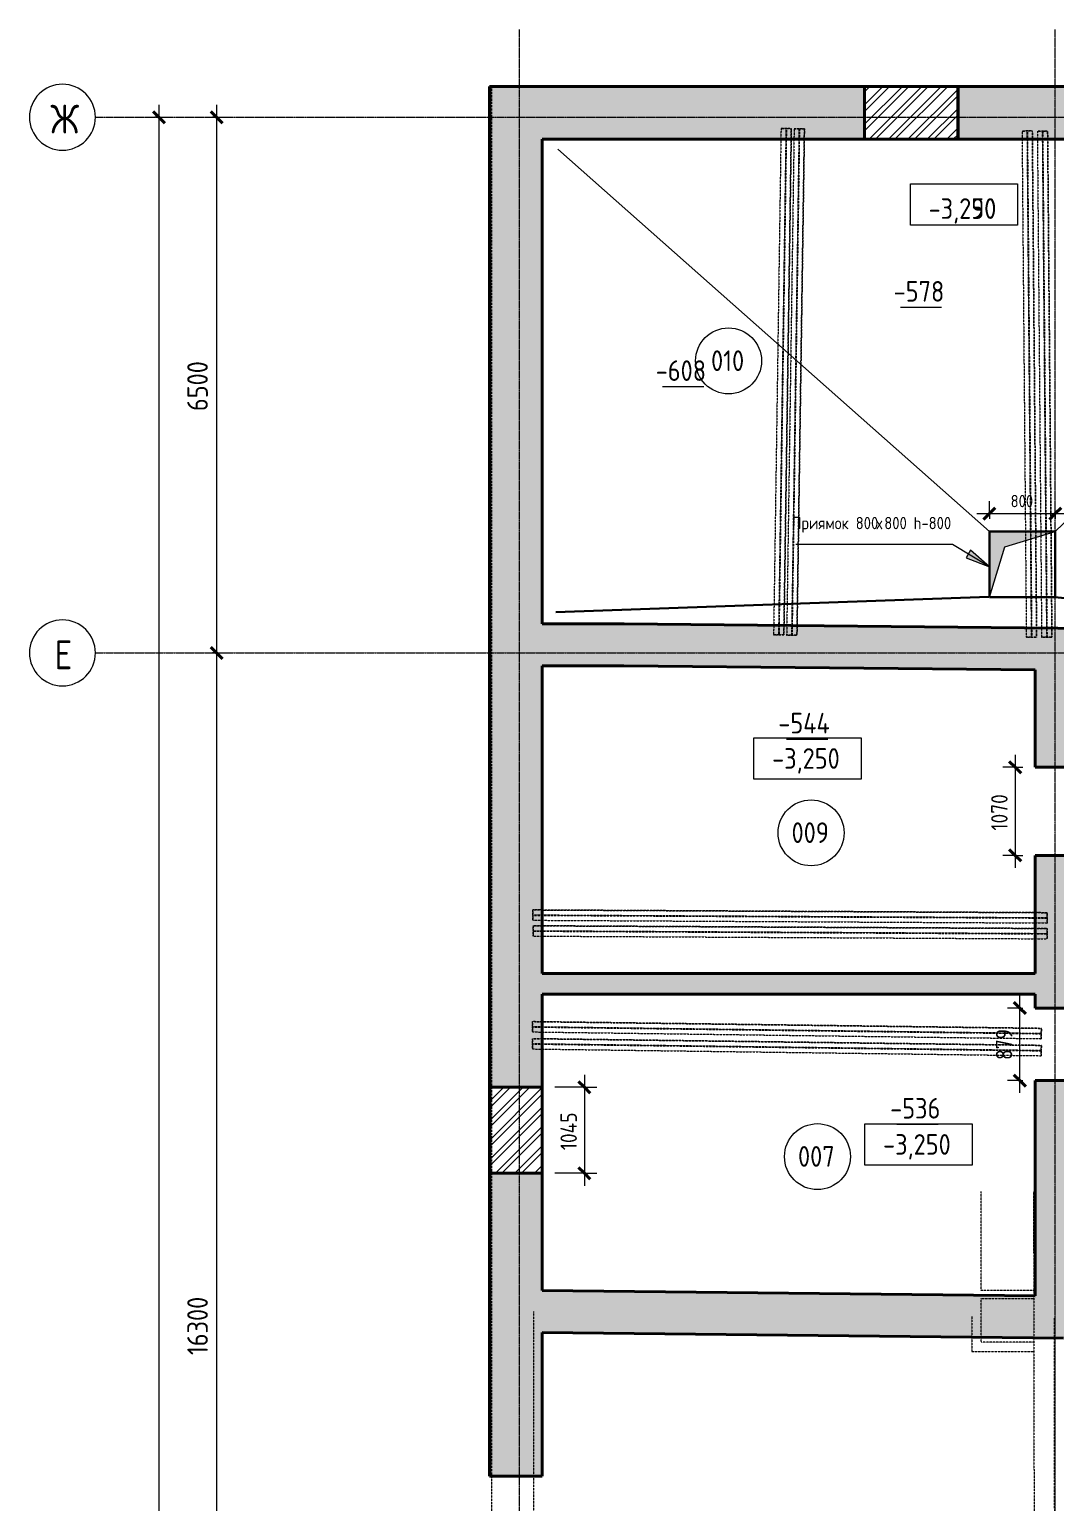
# Model space of a CAD drawing. Header units: millimetres. Extents: x -11886 to 71589, y -4690 to 48120.
# Drawn here: x -11886 to 563, y 26547 to 44422 of the extents above; entities that cross this region are included whole.
import ezdxf

# ---------------------------------------------------------------- set-up
doc = ezdxf.new("R2010")
doc.units = ezdxf.units.MM
doc.linetypes.add('ADSK_Линия сетки', pattern=[25, 20, -2.5, 0, -2.5])
doc.linetypes.add('ADSK_Сверху', pattern=[4.5, 3, -1.5])
for name, color, linetype, lineweight in [('Аннотация', 7, 'Continuous', 20), ('Каркас', 7, 'Continuous', 18), ('Марки', 7, 'Continuous', 20), ('Марки помещений', 7, 'Continuous', 20), ('Оси', 7, 'Continuous', 9), ('Отметки', 7, 'Continuous', 9), ('Размеры', 7, 'Continuous', 9), ('Размеры-100', 7, 'Continuous', 9), ('Стены внутренние', 250, 'Continuous', 18), ('Стены наружные', 250, 'Continuous', 18), ('Узлы', 7, 'Continuous', 18)]:
    doc.layers.add(name, color=color, linetype=linetype, lineweight=lineweight)
doc.layers.add('Линии', color=7, linetype='Continuous', lineweight=9, true_color=0x00a600)
doc.styles.add('GOST Common', font='GOST_Common.ttf', dxfattribs={"width": 0.9, "height": 350})
doc.styles.add('GOST Common_1', font='GOST_Common.ttf', dxfattribs={"width": 0.9, "height": 250})
doc.styles.add('GOST Common_2', font='GOST_Common.ttf', dxfattribs={"width": 0.9, "height": 200})
doc.styles.add('GOST Common_3', font='GOST_Common.ttf', dxfattribs={"width": 0.9, "height": 150})
doc.dimstyles.new('ADSK_Основной_1_5_мм_Синий', dxfattribs={"dimscale": 304.8, "dimtxt": 150.857249, "dimasz": 0.463911, "dimexe": 0.492126, "dimexo": 0.492126, "dimgap": 0.098425, "dimtad": 1, "dimdec": 0, "dimdsep": 46, "dimtxsty": 'GOST Common_3', "dimblk1": 'OBLIQUE', "dimblk2": 'OBLIQUE', "dimsah": 1, "dimcen": 0.09, "dimdle": 0.492126, "dimazin": 2, "dimtfac": 1, "dimtdec": 4, "dimtix": 1, "dimtmove": 0, "dimatfit": 3, "dimfxl": 1, "dimtvp": 1, "dimtolj": 1, "dimtzin": 0, "dimlwd": 20, "dimlwe": 20, "dimarcsym": 2})
doc.dimstyles.new('ADSK_Основной_2_5_мм', dxfattribs={"dimscale": 304.8, "dimtxt": 251.428749, "dimasz": 0.463911, "dimexe": 0.492126, "dimexo": 0.492126, "dimgap": 0.098425, "dimtad": 1, "dimdec": 1, "dimrnd": 0.1, "dimdsep": 46, "dimtxsty": 'GOST Common_1', "dimblk1": 'OBLIQUE', "dimblk2": 'OBLIQUE', "dimsah": 1, "dimcen": 0.09, "dimdle": 0.492126, "dimazin": 2, "dimtfac": 1, "dimtdec": 4, "dimtix": 1, "dimtmove": 0, "dimatfit": 3, "dimfxl": 1, "dimtvp": 1, "dimtfill": 1, "dimtolj": 1, "dimtzin": 0, "dimlwd": 20, "dimlwe": 20, "dimarcsym": 2})
doc.dimstyles.new('ADSK_Основной_2_мм_Округление_до_1_мм', dxfattribs={"dimscale": 304.8, "dimtxt": 201.142999, "dimasz": 0.463911, "dimexe": 0.492126, "dimexo": 0.492126, "dimgap": 0.098425, "dimtad": 1, "dimdec": 0, "dimdsep": 46, "dimtxsty": 'GOST Common_2', "dimblk1": 'OBLIQUE', "dimblk2": 'OBLIQUE', "dimsah": 1, "dimcen": 0.09, "dimdle": 0.492126, "dimazin": 2, "dimtfac": 1, "dimtdec": 4, "dimtix": 1, "dimtmove": 0, "dimatfit": 3, "dimfxl": 1, "dimtvp": 1, "dimtolj": 1, "dimtzin": 0, "dimlwd": 20, "dimlwe": 20, "dimarcsym": 2})
pattern_1 = [(45, (0, 0), (-117.8655, 117.8655), []), (45, (78.58, 0), (-117.8655, 117.8655), [])]

# ---------------------------------------------------------------- blocks, each defined once
blk = doc.blocks.new('Типовая двутавровая балка _АСТО 20-93_ Балки - 27А-780858-00 План подвала кладочный')
at = {"layer": 'Каркас', "color": 253, "linetype": 'ADSK_Сверху', "true_color": 0xaaaaaa}
for p, q in [((-3119.5, 62.5), (-3119.5, -62.5)), ((-3119.5, 62.5), (3119.5, 62.5)), ((3119.5, -62.5), (3119.5, 62.5)), ((-3119.5, -62.5), (3119.5, -62.5))]:
    blk.add_line(p, q, dxfattribs=at)
at = {"layer": 'Каркас', "color": 253, "linetype": 'ADSK_Сверху', "true_color": 0xb2b2b2}
for p, q in [((-3119.5, 62.5), (-3119.5, 3)), ((-3119.5, 3), (-3119.5, 62.5)), ((3119.5, 62.5), (-3119.5, 62.5)), ((-3119.5, 62.5), (3119.5, 62.5)), ((-3119.5, 3), (3119.5, 3)), ((-3119.5, 3), (3119.5, 3)), ((3119.5, 62.5), (3119.5, 3)), ((3119.5, 3), (3119.5, 62.5)), ((-3119.5, -62.5), (-3119.5, -3)), ((-3119.5, -3), (-3119.5, -62.5)), ((-3119.5, -3), (3119.5, -3)), ((-3119.5, -3), (3119.5, -3)), ((-3119.5, -62.5), (3119.5, -62.5)), ((-3119.5, -62.5), (3119.5, -62.5)), ((3119.5, -62.5), (3119.5, -3)), ((3119.5, -3), (3119.5, -62.5))]:
    blk.add_line(p, q, dxfattribs=at)
blk = doc.blocks.new('Типовая двутавровая балка _АСТО 20-93_ Балки - 27А-V1-00 План подвала кладочный')
at = {"layer": 'Каркас', "color": 253, "linetype": 'ADSK_Сверху', "true_color": 0xaaaaaa}
for p, q in [((-3119.5, 62.5), (-3119.5, -62.5)), ((-3119.5, 62.5), (3119.5, 62.5)), ((3119.5, -62.5), (3119.5, 62.5)), ((-3119.5, -62.5), (3119.5, -62.5))]:
    blk.add_line(p, q, dxfattribs=at)
at = {"layer": 'Каркас', "color": 253, "linetype": 'ADSK_Сверху', "true_color": 0xb2b2b2}
for p, q in [((-3119.5, 62.5), (-3119.5, 3)), ((-3119.5, 3), (-3119.5, 62.5)), ((3119.5, 62.5), (-3119.5, 62.5)), ((-3119.5, 62.5), (3119.5, 62.5)), ((-3119.5, 3), (3119.5, 3)), ((-3119.5, 3), (3119.5, 3)), ((3119.5, 62.5), (3119.5, 3)), ((3119.5, 3), (3119.5, 62.5)), ((-3119.5, -62.5), (-3119.5, -3)), ((-3119.5, -3), (-3119.5, -62.5)), ((-3119.5, -3), (3119.5, -3)), ((-3119.5, -3), (3119.5, -3)), ((-3119.5, -62.5), (3119.5, -62.5)), ((-3119.5, -62.5), (3119.5, -62.5)), ((3119.5, -62.5), (3119.5, -3)), ((3119.5, -3), (3119.5, -62.5))]:
    blk.add_line(p, q, dxfattribs=at)
blk = doc.blocks.new('Типовая двутавровая балка _АСТО 20-93_ Балки - 27А-781068-00 План подвала кладочный')
at = {"layer": 'Каркас', "color": 253, "linetype": 'ADSK_Сверху', "true_color": 0xaaaaaa}
for p, q in [((-3086.5, 62.5), (-3086.5, -62.5)), ((-3086.5, 62.5), (3086.5, 62.5)), ((3086.5, -62.5), (3086.5, 62.5)), ((-3086.5, -62.5), (3086.5, -62.5))]:
    blk.add_line(p, q, dxfattribs=at)
at = {"layer": 'Каркас', "color": 253, "linetype": 'ADSK_Сверху', "true_color": 0xb2b2b2}
for p, q in [((-3086.5, 62.5), (-3086.5, 3)), ((-3086.5, 3), (-3086.5, 62.5)), ((3086.5, 62.5), (-3086.5, 62.5)), ((-3086.5, 62.5), (3086.5, 62.5)), ((-3086.5, 3), (3086.5, 3)), ((-3086.5, 3), (3086.5, 3)), ((3086.5, 62.5), (3086.5, 3)), ((3086.5, 3), (3086.5, 62.5)), ((-3086.5, -62.5), (-3086.5, -3)), ((-3086.5, -3), (-3086.5, -62.5)), ((-3086.5, -3), (3086.5, -3)), ((-3086.5, -3), (3086.5, -3)), ((-3086.5, -62.5), (3086.5, -62.5)), ((-3086.5, -62.5), (3086.5, -62.5)), ((3086.5, -62.5), (3086.5, -3)), ((3086.5, -3), (3086.5, -62.5))]:
    blk.add_line(p, q, dxfattribs=at)
blk = doc.blocks.new('Типовая двутавровая балка _АСТО 20-93_ Балки - 27А-V2-00 План подвала кладочный')
at = {"layer": 'Каркас', "color": 253, "linetype": 'ADSK_Сверху', "true_color": 0xaaaaaa}
for p, q in [((-3086.5, 62.5), (-3086.5, -62.5)), ((-3086.5, 62.5), (3086.5, 62.5)), ((3086.5, -62.5), (3086.5, 62.5)), ((-3086.5, -62.5), (3086.5, -62.5))]:
    blk.add_line(p, q, dxfattribs=at)
at = {"layer": 'Каркас', "color": 253, "linetype": 'ADSK_Сверху', "true_color": 0xb2b2b2}
for p, q in [((-3086.5, 62.5), (-3086.5, 3)), ((-3086.5, 3), (-3086.5, 62.5)), ((3086.5, 62.5), (-3086.5, 62.5)), ((-3086.5, 62.5), (3086.5, 62.5)), ((-3086.5, 3), (3086.5, 3)), ((-3086.5, 3), (3086.5, 3)), ((3086.5, 62.5), (3086.5, 3)), ((3086.5, 3), (3086.5, 62.5)), ((-3086.5, -62.5), (-3086.5, -3)), ((-3086.5, -3), (-3086.5, -62.5)), ((-3086.5, -3), (3086.5, -3)), ((-3086.5, -3), (3086.5, -3)), ((-3086.5, -62.5), (3086.5, -62.5)), ((-3086.5, -62.5), (3086.5, -62.5)), ((3086.5, -62.5), (3086.5, -3)), ((3086.5, -3), (3086.5, -62.5))]:
    blk.add_line(p, q, dxfattribs=at)
blk = doc.blocks.new('Ось сетки - Круг_Ø8 мм-6577-00 План подвала кладочный')
at = {"layer": 'Оси', "lineweight": 20}
for start, end in [(360, 180), (180, 360)]:
    blk.add_arc((0, 0), 4, start, end, dxfattribs=at)
blk = doc.blocks.new('ADSK_Марка_Помещение_ОдноЗначение - Номер-247393-00 План подвала кладочный')
at = {"layer": 'Марки помещений'}
blk.add_circle((0, 0), 4, dxfattribs=at)
blk = doc.blocks.new('DIMBLOCK12-00 План подвала кладочный')
at = {"layer": 'Размеры-100', "lineweight": 20, "transparency": 16777216}
for p, q in [((-9615, 43507), (-9615, 36857)), ((-9615, 43357), (-9665, 43357)), ((-9615, 43357), (-9465, 43357)), ((-9615, 36857), (-9665, 36857)), ((-9615, 36857), (-9465, 36857))]:
    blk.add_line(p, q, dxfattribs=at)
at = {"layer": 'Размеры-100', "lineweight": 40, "transparency": 16777216}
for p, q in [((-9615, 43357), (-9686, 43427)), ((-9615, 43357), (-9545, 43286)), ((-9615, 36857), (-9686, 36927)), ((-9615, 36857), (-9545, 36786))]:
    blk.add_line(p, q, dxfattribs=at)
at = {"layer": 'Размеры-100', "color": 0, "lineweight": 20, "transparency": 16777216, "insert": (-9972, 39791), "char_height": 250, "width": 756.84, "attachment_point": 1, "rotation": 90, "line_spacing_factor": 1.022761, "style": 'GOST Common_1', "bg_fill": 3, "box_fill_scale": 1.25, "bg_fill_color": 256, "bg_fill_true_color": 13158600, "bg_fill_transparency": 0}
blk.add_mtext('6500', dxfattribs=at)
blk = doc.blocks.new('_Oblique')
at = {"color": 0, "linetype": 'ByBlock', "lineweight": -2}
blk.add_line((-0.5, -0.5), (0.5, 0.5), dxfattribs=at)
blk = doc.blocks.new('DIMBLOCK13-00 План подвала кладочный')
at = {"layer": 'Размеры-100', "lineweight": 40, "transparency": 16777216}
for p, q in [((-9615, 36857), (-9686, 36927)), ((-9615, 36857), (-9545, 36786)), ((-9615, 20557), (-9686, 20627)), ((-9615, 20557), (-9545, 20486))]:
    blk.add_line(p, q, dxfattribs=at)
at = {"layer": 'Размеры-100', "lineweight": 20, "transparency": 16777216}
for p, q in [((-9615, 36857), (-9665, 36857)), ((-9615, 36857), (-9615, 20557)), ((-9615, 36857), (-9465, 36857)), ((-9615, 20557), (-9665, 20557)), ((-9615, 20557), (-9465, 20557))]:
    blk.add_line(p, q, dxfattribs=at)
at = {"layer": 'Размеры-100', "color": 0, "lineweight": 20, "transparency": 16777216, "insert": (-9972, 28336), "char_height": 250, "width": 889.8, "attachment_point": 1, "rotation": 90, "line_spacing_factor": 1.022761, "style": 'GOST Common_1', "bg_fill": 3, "box_fill_scale": 1.25, "bg_fill_color": 256, "bg_fill_true_color": 13158600, "bg_fill_transparency": 0}
blk.add_mtext('16300', dxfattribs=at)
blk = doc.blocks.new('DIMBLOCK17-00 План подвала кладочный')
at = {"layer": 'Размеры-100', "lineweight": 20, "transparency": 16777216}
for p, q in [((-10315, 43507), (-10315, 8457)), ((-10315, 43357), (-10365, 43357)), ((-10315, 43357), (-10165, 43357)), ((-10315, 8607), (-10365, 8607)), ((-10315, 8607), (-10165, 8607))]:
    blk.add_line(p, q, dxfattribs=at)
at = {"layer": 'Размеры-100', "lineweight": 40, "transparency": 16777216}
for p, q in [((-10315, 43357), (-10386, 43427)), ((-10315, 43357), (-10245, 43286)), ((-10315, 8607), (-10386, 8677)), ((-10315, 8607), (-10245, 8536))]:
    blk.add_line(p, q, dxfattribs=at)
at = {"layer": 'Размеры-100', "color": 0, "lineweight": 20, "transparency": 16777216, "insert": (-10672, 25577), "char_height": 250, "width": 971.62, "attachment_point": 1, "rotation": 90, "line_spacing_factor": 1.022761, "style": 'GOST Common_1', "bg_fill": 3, "box_fill_scale": 1.25, "bg_fill_color": 256, "bg_fill_true_color": 13158600, "bg_fill_transparency": 0}
blk.add_mtext('34750', dxfattribs=at)
blk = doc.blocks.new('Высотные отметки - Рамка-5093-00 План подвала кладочный')
at = {"layer": 'Аннотация'}
for p, q in [((-6.5, 0), (-6.5, 5)), ((-6.5, 5), (6.5, 5)), ((6.5, 5), (6.5, 0)), ((6.5, 0), (-6.5, 0))]:
    blk.add_line(p, q, dxfattribs=at)
blk = doc.blocks.new('ADSK_Марка_Перекрытие - Отметка низа-2041711-00 План подвала кладочный')
at = {"layer": 'Марки'}
blk.add_line((-2.5, 0), (2.5, 0), dxfattribs=at)
blk = doc.blocks.new('DIMBLOCK38-00 План подвала кладочный')
at = {"layer": 'Размеры-100', "lineweight": 20, "transparency": 16777216}
for p, q in [((891, 37382), (891, 38482)), ((891, 38332), (710, 38332)), ((891, 38332), (1041, 38332)), ((891, 37532), (710, 37532)), ((891, 37532), (1041, 37532))]:
    blk.add_line(p, q, dxfattribs=at)
at = {"layer": 'Размеры-100', "lineweight": 40, "transparency": 16777216}
for p, q in [((891, 38332), (820, 38402)), ((891, 38332), (962, 38261)), ((891, 37532), (820, 37602)), ((891, 37532), (962, 37461))]:
    blk.add_line(p, q, dxfattribs=at)
at = {"layer": 'Размеры-100', "color": 0, "lineweight": 20, "transparency": 16777216, "insert": (665, 37790), "char_height": 150, "width": 340.58, "attachment_point": 1, "rotation": 90, "line_spacing_factor": 1.022761, "style": 'GOST Common_3'}
blk.add_mtext('800', dxfattribs=at)
blk = doc.blocks.new('DIMBLOCK39-00 План подвала кладочный')
at = {"layer": 'Размеры-100', "lineweight": 20, "transparency": 16777216}
for p, q in [((-240, 38548), (-240, 38698)), ((560, 38548), (560, 38698)), ((-390, 38548), (710, 38548)), ((-240, 38548), (-240, 38482)), ((560, 38548), (560, 38482))]:
    blk.add_line(p, q, dxfattribs=at)
at = {"layer": 'Размеры-100', "lineweight": 40, "transparency": 16777216}
for p, q in [((-240, 38548), (-169, 38619)), ((560, 38548), (631, 38619)), ((-240, 38548), (-311, 38477)), ((560, 38548), (489, 38477))]:
    blk.add_line(p, q, dxfattribs=at)
at = {"layer": 'Размеры-100', "color": 0, "lineweight": 20, "transparency": 16777216, "insert": (18, 38774), "char_height": 150, "width": 340.58, "attachment_point": 1, "line_spacing_factor": 1.022761, "style": 'GOST Common_3'}
blk.add_mtext('800', dxfattribs=at)
blk = doc.blocks.new('DIMBLOCK42-00 План подвала кладочный')
at = {"layer": 'Размеры-100', "lineweight": 20, "transparency": 16777216}
for p, q in [((130, 32546), (-20, 32546)), ((130, 31518), (130, 32696)), ((130, 32546), (167, 32546)), ((130, 31668), (-20, 31668)), ((130, 31668), (167, 31668))]:
    blk.add_line(p, q, dxfattribs=at)
at = {"layer": 'Размеры-100', "lineweight": 40, "transparency": 16777216}
for p, q in [((130, 32546), (59, 32617)), ((130, 32546), (201, 32476)), ((130, 31668), (59, 31738)), ((130, 31668), (201, 31597))]:
    blk.add_line(p, q, dxfattribs=at)
at = {"layer": 'Размеры-100', "color": 0, "lineweight": 20, "transparency": 16777216, "insert": (-161, 31918), "char_height": 200, "width": 454.11, "attachment_point": 1, "rotation": 90, "line_spacing_factor": 1.022761, "style": 'GOST Common_2'}
blk.add_mtext('879', dxfattribs=at)
blk = doc.blocks.new('DIMBLOCK143-00 План подвала кладочный')
at = {"layer": 'Размеры-100', "lineweight": 40, "transparency": 16777216}
for p, q in [((-5153, 31587), (-5224, 31658)), ((-5153, 31587), (-5082, 31516)), ((-5153, 30542), (-5224, 30613)), ((-5153, 30542), (-5082, 30471))]:
    blk.add_line(p, q, dxfattribs=at)
at = {"layer": 'Размеры-100', "lineweight": 20, "transparency": 16777216}
for p, q in [((-5153, 31737), (-5153, 30392)), ((-5153, 31587), (-5514, 31587)), ((-5153, 31587), (-5003, 31587)), ((-5153, 30542), (-5514, 30542)), ((-5153, 30542), (-5003, 30542))]:
    blk.add_line(p, q, dxfattribs=at)
at = {"layer": 'Размеры-100', "color": 0, "lineweight": 20, "transparency": 16777216, "insert": (-5444, 30823), "char_height": 200, "width": 580.93, "attachment_point": 1, "rotation": 90, "line_spacing_factor": 1.022761, "style": 'GOST Common_2'}
blk.add_mtext('1045', dxfattribs=at)
blk = doc.blocks.new('DIMBLOCK144-00 План подвала кладочный')
at = {"layer": 'Размеры-100', "lineweight": 20, "transparency": 16777216}
for p, q in [((73, 35620), (73, 34250)), ((73, 35470), (-77, 35470)), ((73, 35470), (167, 35470)), ((73, 34400), (-77, 34400)), ((73, 34400), (167, 34400))]:
    blk.add_line(p, q, dxfattribs=at)
at = {"layer": 'Размеры-100', "lineweight": 40, "transparency": 16777216}
for p, q in [((73, 35470), (2, 35540)), ((73, 35470), (144, 35399)), ((73, 34400), (2, 34470)), ((73, 34400), (144, 34329))]:
    blk.add_line(p, q, dxfattribs=at)
at = {"layer": 'Размеры-100', "color": 0, "lineweight": 20, "transparency": 16777216, "insert": (-218, 34701), "char_height": 200, "width": 560.47, "attachment_point": 1, "rotation": 90, "line_spacing_factor": 1.022761, "style": 'GOST Common_2'}
blk.add_mtext('1070', dxfattribs=at)

msp = doc.modelspace()

# ---------------------------------------------------------------- hatches: boundary and pattern name
at = {"layer": 'Аннотация', "lineweight": 9, "true_color": 0x000080}
msp.add_hatch(color=176, dxfattribs=at).paths.add_polyline_path([(-239.13, 37900.29), (-467.77, 38101.6), (-522.83, 38011.26)])
at = {"layer": 'Стены внутренние', "true_color": 0xc0c0c0}
for points in [[(-4675.55, 36699.67), (-4675.55, 36699.68), (-4673.07, 36954.67), (-4673.07, 37209.67), (-5663.84, 37209.67), (-5663.84, 36699.67), (-5616.62, 36699.67)], [(-5663.84, 32715.99), (317.47, 32715.99), (317.47, 32965.99), (-5663.84, 32965.99)], [(3303.5, 28514.5), (3303.5, 29024.53), (-5663.84, 29120.66), (-5663.84, 28610.63), (935.83, 28539.88)]]:
    msp.add_hatch(color=9, dxfattribs=at).paths.add_polyline_path(points)
h = msp.add_hatch(color=9, dxfattribs=at)
h.paths.add_polyline_path([(3303.5, 36622.08), (3303.5, 37132.1), (2781.87, 37137.17), (2776.91, 36627.2), (3291.96, 36622.19)])
h.paths.add_polyline_path([(1706.96, 36637.6), (1711.92, 37147.58), (-4670.59, 37209.66), (-4675.55, 36699.68), (935.83, 36645.1)])
h = msp.add_hatch(color=9, dxfattribs=at)
h.paths.add_polyline_path([(827.47, 29051.07), (827.47, 31667.7), (317.47, 31667.7), (317.47, 29056.54)])
h.paths.add_polyline_path([(821.73, 32546.3), (827.47, 32546.3), (827.47, 34399.54), (317.47, 34399.54), (317.47, 32546.3), (435.85, 32546.3)])
h.paths.add_polyline_path([(317.47, 35469.54), (827.47, 35469.54), (827.47, 36646.16), (317.47, 36651.12), (317.47, 36357.02)])
at = {"layer": 'Стены наружные', "true_color": 0xc0c0c0}
h = msp.add_hatch(color=9, dxfattribs=at)
h.paths.add_polyline_path([(2103.53, 43088.87), (3943.5, 43088.87), (3943.5, 43728.87), (-618.39, 43728.87), (-618.39, 43088.87), (1983.53, 43088.87)])
h.paths.add_polyline_path([(-1753.75, 43088.87), (-1753.75, 43728.87), (-6303.84, 43728.87), (-6303.84, 43088.87), (-3624.97, 43088.87)])
at = {"layer": 'Стены наружные', "lineweight": 9}
h = msp.add_hatch(dxfattribs=at)
h.set_pattern_fill('FP_1', color=256, style=0, pattern_type=2)
h.set_pattern_definition(pattern_1)
h.paths.add_polyline_path([(-1753.75, 43088.87), (-622.2, 43088.87), (-622.2, 43728.87), (-1753.75, 43728.87), (-1753.75, 43096.09)])
at = {"layer": 'Стены наружные', "true_color": 0xc0c0c0}
h = msp.add_hatch(color=9, dxfattribs=at)
h.paths.add_polyline_path([(-5663.84, 26868.59), (-5663.84, 30542.11), (-6303.84, 30542.11), (-6303.84, 26868.59)])
h.paths.add_polyline_path([(-6303.84, 31586.87), (-5663.84, 31586.87), (-5663.84, 43088.87), (-6303.84, 43088.87), (-6303.84, 31937.87)])
at = {"layer": 'Стены наружные', "lineweight": 9}
h = msp.add_hatch(dxfattribs=at)
h.set_pattern_fill('FP_1', color=256, style=0, pattern_type=2)
h.set_pattern_definition(pattern_1)
h.paths.add_polyline_path([(-5663.84, 30542.13), (-5663.84, 31586.87), (-6303.84, 31586.87), (-6303.84, 30542.13)])
at = {"layer": 'Узлы', "true_color": 0x0000ff}
msp.add_hatch(color=5, dxfattribs=at).paths.add_polyline_path([(-240.09, 37531.74), (-52.97, 38143.77), (559.91, 38331.74), (-240.09, 38331.74), (-240.09, 37598.38)])

# ---------------------------------------------------------------- linework, layer by layer
at = {"layer": 'Аннотация', "color": 176, "lineweight": 9, "true_color": 0x000080}
for p, q in [((-688.66, 38174.28), (-2586.41, 38174.28)), ((-239.13, 37900.29), (-688.66, 38174.28)), ((-467.77, 38101.6), (-522.83, 38011.26)), ((-239.13, 37900.29), (-467.77, 38101.6)), ((-522.83, 38011.26), (-239.13, 37900.29))]:
    msp.add_line(p, q, dxfattribs=at)
at = {"layer": 'Каркас', "color": 253, "linetype": 'ADSK_Сверху', "true_color": 0xb2b2b2}
for p, q in [((-2767.36, 43219.68), (-2857.85, 37076.35)), ((-2707.87, 43218.81), (-2798.35, 37075.47)), ((-2701.87, 43218.72), (-2792.35, 37075.38)), ((-2767.36, 43219.68), (-2707.87, 43218.81)), ((-2732.86, 37074.51), (-2642.38, 43217.84)), ((-2701.87, 43218.72), (-2642.38, 43217.84)), ((-2608.82, 43217.35), (-2699.3, 37074.01)), ((-2549.32, 43216.47), (-2639.8, 37073.14)), ((-2543.32, 43216.38), (-2633.8, 37073.05)), ((-2608.82, 43217.35), (-2549.32, 43216.47)), ((-2574.31, 37072.17), (-2483.83, 43215.51)), ((-2543.32, 43216.38), (-2483.83, 43215.51)), ((156.4, 43189.49), (215.89, 43189.99)), ((156.4, 43189.49), (208.65, 37048.71)), ((215.89, 43189.99), (268.15, 37049.22)), ((221.89, 43190.05), (281.39, 43190.55)), ((221.89, 43190.05), (274.15, 37049.27)), ((333.64, 37049.77), (281.39, 43190.55)), ((342.18, 43187.93), (401.67, 43188.43)), ((342.18, 43187.93), (394.43, 37047.15)), ((401.67, 43188.43), (453.93, 37047.66)), ((407.67, 43188.48), (467.17, 43188.99)), ((407.67, 43188.48), (459.93, 37047.71)), ((519.42, 37048.21), (467.17, 43188.99)), ((-2798.35, 37075.47), (-2857.85, 37076.35)), ((-2732.86, 37074.51), (-2792.35, 37075.38)), ((-2639.8, 37073.14), (-2699.3, 37074.01)), ((-2574.31, 37072.17), (-2633.8, 37073.05)), ((268.15, 37049.22), (208.65, 37048.71)), ((333.64, 37049.77), (274.15, 37049.27)), ((453.93, 37047.66), (394.43, 37047.15)), ((519.42, 37048.21), (459.93, 37047.71))]:
    msp.add_line(p, q, dxfattribs=at)
at = {"layer": 'Каркас', "color": 253, "linetype": 'ADSK_Сверху', "true_color": 0xaaaaaa}
for p, q in [((-2767.36, 43219.68), (-2857.85, 37076.35)), ((-2642.38, 43217.84), (-2767.36, 43219.68)), ((-2642.38, 43217.84), (-2732.86, 37074.51)), ((-2608.82, 43217.35), (-2699.3, 37074.01)), ((-2483.83, 43215.51), (-2608.82, 43217.35)), ((-2483.83, 43215.51), (-2574.31, 37072.17)), ((281.39, 43190.55), (156.4, 43189.49)), ((156.4, 43189.49), (208.65, 37048.71)), ((281.39, 43190.55), (333.64, 37049.77)), ((467.17, 43188.99), (342.18, 43187.93)), ((342.18, 43187.93), (394.43, 37047.15)), ((467.17, 43188.99), (519.42, 37048.21)), ((-2857.85, 37076.35), (-2732.86, 37074.51)), ((-2699.3, 37074.01), (-2574.31, 37072.17)), ((208.65, 37048.71), (333.64, 37049.77)), ((394.43, 37047.15), (519.42, 37048.21))]:
    msp.add_line(p, q, dxfattribs=at)
at = {"layer": 'Линии', "color": 18, "lineweight": 18, "true_color": 0x000000}
for p, q in [((-5477.57, 42970.84), (-240.09, 38331.74)), ((559.91, 38331.74), (3150.92, 40830.82)), ((559.91, 38331.74), (3150.92, 40830.82)), ((559.91, 38331.74), (-240.09, 38331.74)), ((-240.09, 38331.74), (-240.09, 37531.74)), ((-240.09, 38331.74), (559.91, 38331.74)), ((-240.09, 37531.74), (-240.09, 38331.74)), ((-52.97, 38143.77), (559.91, 38331.74)), ((559.91, 38331.74), (559.91, 37531.74)), ((559.91, 38331.74), (559.91, 37531.74)), ((-240.09, 37531.74), (-52.97, 38143.77)), ((559.91, 37531.74), (-240.09, 37531.74))]:
    msp.add_line(p, q, dxfattribs=at)
at = {"layer": 'Линии', "color": 18, "lineweight": 30, "true_color": 0x000000}
for p, q in [((-240.09, 38331.74), (-240.09, 37531.74)), ((559.91, 38331.74), (-240.09, 38331.74)), ((559.91, 37531.74), (559.91, 38331.74)), ((-244.81, 37538.76), (-5501.42, 37349.75)), ((-240.09, 37531.74), (559.91, 37531.74)), ((559.91, 37531.74), (3156.75, 37265.53))]:
    msp.add_line(p, q, dxfattribs=at)
at = {"layer": 'Оси', "linetype": 'ADSK_Линия сетки'}
for p, q in [((-5940.09, -3890.07), (-5940.09, 44421.85)), ((559.91, -3890.07), (559.91, 44421.85)), ((-11086.22, 43356.79), (57141.72, 43356.79)), ((-11086.22, 36856.79), (57141.72, 36856.79))]:
    msp.add_line(p, q, dxfattribs=at)
at = {"layer": 'Стены внутренние', "lineweight": 40}
for p, q in [((-4673.07, 37209.67), (-5663.84, 37209.67)), ((1711.92, 37147.58), (-4670.59, 37209.66)), ((-5663.84, 36699.67), (-4673.07, 36699.67)), ((-4675.55, 36699.68), (317.47, 36651.12)), ((317.47, 36651.12), (317.47, 35469.54)), ((317.47, 35469.54), (827.47, 35469.54)), ((317.47, 34399.54), (317.47, 32965.99)), ((827.47, 34399.54), (317.47, 34399.54)), ((317.47, 32965.99), (-5663.84, 32965.99)), ((-5663.84, 32715.99), (317.47, 32715.99)), ((317.47, 32715.99), (317.47, 32546.3)), ((317.47, 32546.3), (827.47, 32546.3)), ((317.47, 31667.7), (317.47, 29056.54)), ((827.47, 31667.7), (317.47, 31667.7)), ((317.47, 29056.54), (-5663.84, 29120.66)), ((-5663.84, 28610.63), (660.28, 28542.84))]:
    msp.add_line(p, q, dxfattribs=at)
at = {"layer": 'Стены внутренние', "color": 253, "linetype": 'ADSK_Сверху', "true_color": 0xaaaaaa}
for p, q in [((-341.09, 29121.59), (-341.09, 30323.51)), ((296.51, 30323.51), (299.33, 28491.79)), ((298.36, 29121.59), (-341.09, 29121.59)), ((-341.09, 29021.59), (298.52, 29021.59)), ((-341.09, 28491.79), (-341.09, 29021.59)), ((-453.09, 28805.49), (-453.09, 28379.79)), ((560.98, 20920.99), (548.87, 28793.95)), ((299.33, 28491.79), (-341.09, 28491.79)), ((299.33, 28491.79), (310.98, 20920.99)), ((-453.09, 28379.79), (299.5, 28379.79))]:
    msp.add_line(p, q, dxfattribs=at)
at = {"layer": 'Стены наружные', "lineweight": 40}
for p, q in [((-622.2, 43728.87), (-6303.84, 43728.87)), ((-6303.84, 43728.87), (-6303.84, 30542.13)), ((-1753.75, 43088.87), (-1753.75, 43728.87)), ((-622.2, 43088.87), (-622.2, 43728.87)), ((5293.5, 43728.87), (-618.39, 43728.87)), ((-618.39, 43728.87), (-618.39, 43088.87)), ((-5663.84, 43088.87), (-622.2, 43088.87)), ((-5663.84, 37209.67), (-5663.84, 43088.87)), ((-618.39, 43088.87), (1883.53, 43088.87)), ((-5663.84, 32965.99), (-5663.84, 36699.67)), ((-5663.84, 30542.13), (-5663.84, 32715.99)), ((-5663.84, 31587), (-6303.84, 31587)), ((-6303.84, 31586.87), (-5663.84, 31586.87)), ((-6303.84, 30542.13), (-5663.84, 30542.13)), ((-6303.84, 30542.11), (-6303.84, 26868.59)), ((-5663.84, 30542.11), (-6303.84, 30542.11)), ((-5663.84, 29120.66), (-5663.84, 30542.11)), ((-5663.84, 26868.59), (-5663.84, 28610.63)), ((-6303.84, 26868.59), (-5663.84, 26868.59))]:
    msp.add_line(p, q, dxfattribs=at)
at = {"layer": 'Стены наружные', "color": 253, "linetype": 'ADSK_Сверху', "true_color": 0xaaaaaa}
for p, q in [((3943.5, 43728.87), (-6278.75, 43728.87)), ((-6278.75, 43728.87), (-6278.75, 20920.99)), ((-5768.75, 23933.82), (-5768.75, 28866.88))]:
    msp.add_line(p, q, dxfattribs=at)

# ---------------------------------------------------------------- block references
at = {"layer": 'Каркас', "color": 253, "linetype": 'ADSK_Сверху', "true_color": 0xaaaaaa}
for name, p, rotation in [('Типовая двутавровая балка _АСТО 20-93_ Балки - 27А-780858-00 План подвала кладочный', (-2657.79, 33658.65), 359.6943627129031), ('Типовая двутавровая балка _АСТО 20-93_ Балки - 27А-V1-00 План подвала кладочный', (-2656.71, 33466.7), 359.6943627129031), ('Типовая двутавровая балка _АСТО 20-93_ Балки - 27А-V2-00 План подвала кладочный', (-2695.89, 32279.33), 359.2401188267396), ('Типовая двутавровая балка _АСТО 20-93_ Балки - 27А-781068-00 План подвала кладочный', (-2696.02, 32072.59), 359.2401188267396)]:
    msp.add_blockref(name, p, dxfattribs=dict(at, rotation=rotation))
at = {"layer": 'Марки', "xscale": 99.99999999999993, "yscale": 99.99999999999993, "zscale": 99.99999999999993}
for p in [(-1069.1, 41050.95), (-3955.66, 40089.46), (-2450.84, 35812.04), (-1111.47, 31138.74)]:
    msp.add_blockref('ADSK_Марка_Перекрытие - Отметка низа-2041711-00 План подвала кладочный', p, dxfattribs=at)
at = {"layer": 'Марки помещений', "xscale": 99.99999999999993, "yscale": 99.99999999999993, "zscale": 99.99999999999993}
for p in [(-3404.2, 40399.72), (-2403.4, 34673.18), (-2325.31, 30744.63)]:
    msp.add_blockref('ADSK_Марка_Помещение_ОдноЗначение - Номер-247393-00 План подвала кладочный', p, dxfattribs=at)
at = {"layer": 'Оси', "lineweight": 20, "xscale": 99.99999999999993, "yscale": 99.99999999999993, "zscale": 99.99999999999993, "rotation": 269.9999999999994}
for p in [(-11486.22, 43356.79), (-11486.22, 36856.79)]:
    msp.add_blockref('Ось сетки - Круг_Ø8 мм-6577-00 План подвала кладочный', p, dxfattribs=at)
at = {"layer": 'Отметки', "lineweight": 20, "xscale": 99.99999999999993, "yscale": 99.99999999999993, "zscale": 99.99999999999993}
for p in [(-547.72, 42046.82), (-547.72, 42046.82), (-2446.74, 35324.35), (-1100.33, 30640.98)]:
    msp.add_blockref('Высотные отметки - Рамка-5093-00 План подвала кладочный', p, dxfattribs=at)

# ---------------------------------------------------------------- texts
at = {"layer": 'Аннотация', "color": 176, "lineweight": 9, "true_color": 0x000080, "char_height": 150, "attachment_point": 1, "style": 'GOST Common_3'}
for s, insert, width in [('Приямок', (-2634.04, 38507.25), 836.9617), (' 800', (-1943.47, 38507.25), 404.0505), ('\\fGOST Common|b0|i0|c204|p34|;\\W.9;х', (-1610.1, 38507.25), 115.443), ('800 h-800', (-1514.85, 38507.25), 981.2655)]:
    msp.add_mtext(s, dxfattribs=dict(at, insert=insert, width=width))
at = {"layer": 'Марки', "lineweight": 9, "char_height": 250, "attachment_point": 1, "style": 'GOST Common_1'}
for s, insert, width in [('-578', (-1401.03, 41368.78), 779.2402), ('-608', (-4287.59, 40407.3), 779.2402), ('-544', (-2800.77, 36129.87), 822.5314), ('-536', (-1443.41, 31456.58), 779.2402)]:
    msp.add_mtext(s, dxfattribs=dict(at, insert=insert, width=width))
at = {"layer": 'Марки помещений', "lineweight": 9, "char_height": 250, "attachment_point": 1, "style": 'GOST Common_1'}
for s, insert, width in [('010', (-3616.6, 40527.44), 526.7087), ('009', (-2639.66, 34800.91), 584.4302), ('007', (-2561.56, 30872.35), 584.4302)]:
    msp.add_mtext(s, dxfattribs=dict(at, insert=insert, width=width))
at = {"layer": 'Оси', "char_height": 350, "attachment_point": 1, "style": 'GOST Common'}
for s, insert, width in [('\\fGOST Common|b0|i0|c204|p34|;\\W.9;Ж', (-11632.4, 43509.38), 389.6201), ('\\fGOST Common|b0|i0|c204|p34|;\\W.9;Е', (-11584.7, 37009.38), 274.1771)]:
    msp.add_mtext(s, dxfattribs=dict(at, insert=insert, width=width))
at = {"layer": 'Отметки', "lineweight": 20, "char_height": 250, "width": 1028.8226, "attachment_point": 1, "line_spacing_factor": 1.022761, "style": 'GOST Common_1'}
for s, insert in [('-3,290', (-976.4, 42373.53)), ('-3,250', (-976.4, 42373.53)), ('-3,250', (-2875.42, 35701.06)), ('-3,250', (-1529.01, 31017.69))]:
    msp.add_mtext(s, dxfattribs=dict(at, insert=insert))

# ---------------------------------------------------------------- dimensions: what is measured, and where the dimension line sits
at = {"layer": 'Размеры', "lineweight": 20}
dim = msp.add_linear_dim(base=(559.91, 38548.04), p1=(-240.09, 38331.74), p2=(559.91, 38331.74), dimstyle='ADSK_Основной_1_5_мм_Синий', override={"dimpost": '<>', "dimfxl": 800}, dxfattribs=at)
dim.commit()
dim.dimension.update_dxf_attribs({"geometry": 'DIMBLOCK39-00 План подвала кладочный', "text_midpoint": (159.91, 38653.04)})
for base, p1, p2, dimstyle, override, picture, middle in [((891.08, 38331.74), (559.91, 37531.74), (559.91, 38331.74), 'ADSK_Основной_1_5_мм_Синий', {"dimpost": '<>', "dimfxl": 800}, 'DIMBLOCK38-00 План подвала кладочный', (786.08, 37931.74)), ((73.06, 34399.54), (317.47, 35469.54), (317.47, 34399.54), 'ADSK_Основной_2_мм_Округление_до_1_мм', {"dimpost": '<>', "dimfxl": 1070}, 'DIMBLOCK144-00 План подвала кладочный', (-56.94, 34934.54)), ((130.15, 32546.3), (317.47, 31667.7), (317.47, 32546.3), 'ADSK_Основной_2_мм_Округление_до_1_мм', {"dimpost": '<>', "dimfxl": 878.6}, 'DIMBLOCK42-00 План подвала кладочный', (0.15, 32107)), ((-5152.89, 30542.13), (-5663.84, 31587), (-5663.84, 30542.13), 'ADSK_Основной_2_мм_Округление_до_1_мм', {"dimpost": '<>', "dimfxl": 1044.872316}, 'DIMBLOCK143-00 План подвала кладочный', (-5282.89, 31064.56))]:
    dim = msp.add_linear_dim(base=base, p1=p1, p2=p2, angle=90, dimstyle=dimstyle, override=override, dxfattribs=at)
    dim.commit()
    dim.dimension.update_dxf_attribs({"geometry": picture, "text_midpoint": middle})

# ---------------------------------------------------------------- next in the draw order: dimensions: what is measured, and where the dimension line sits
for base, p1, p2, override, picture, middle in [((-10315.21, 8606.79), (-10215.22, 43356.79), (-10215.22, 8606.79), {"dimpost": '<>', "dimfxl": 34750}, 'DIMBLOCK17-00 План подвала кладочный', (-10470.21, 25981.79)), ((-9615.21, 36856.79), (-9515.22, 43356.79), (-9515.22, 36856.79), {"dimpost": '<>', "dimfxl": 6500}, 'DIMBLOCK12-00 План подвала кладочный', (-9770.21, 40106.79))]:
    dim = msp.add_linear_dim(base=base, p1=p1, p2=p2, angle=90, dimstyle='ADSK_Основной_2_5_мм', override=override, dxfattribs=at)
    dim.commit()
    dim.dimension.update_dxf_attribs({"geometry": picture, "text_midpoint": middle})

# ---------------------------------------------------------------- next in the draw order: dimensions: what is measured, and where the dimension line sits
dim = msp.add_linear_dim(base=(-9615.21, 20556.79), p1=(-9515.22, 36856.79), p2=(-9515.22, 20556.79), angle=90, dimstyle='ADSK_Основной_2_5_мм', override={"dimpost": '<>', "dimfxl": 16300}, dxfattribs=at)
dim.commit()
dim.dimension.update_dxf_attribs({"geometry": 'DIMBLOCK13-00 План подвала кладочный', "text_midpoint": (-9770.21, 28706.79)})

doc.saveas('drawing.dxf')
